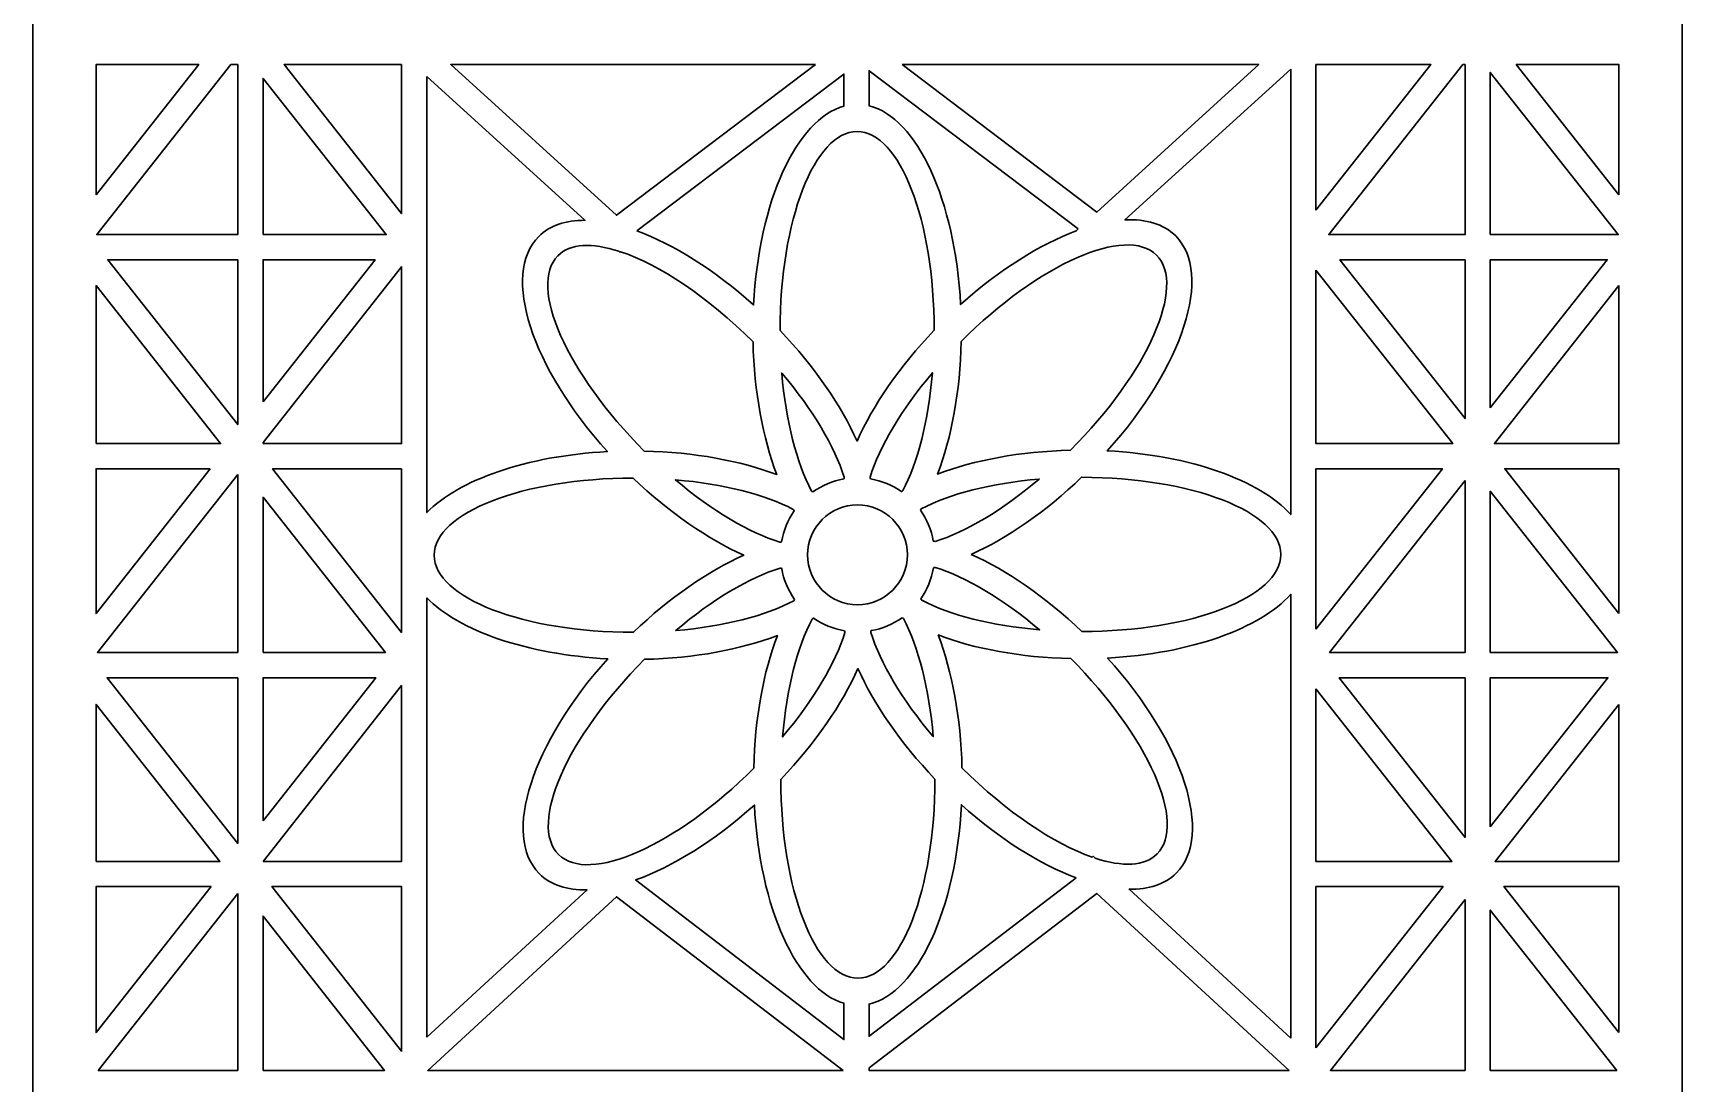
# Model space of a CAD drawing. Header units: centimetres. Extents: x -27 to -22.3, y -9 to 9.
# Drawn here: x -26.999 to -22.336, y -2.968 to 0 of the extents above; entities that cross this region are included whole.
import ezdxf

# ---------------------------------------------------------------- set-up
doc = ezdxf.new("R2010")
doc.units = ezdxf.units.CM
doc.header["$MEASUREMENT"] = 0
doc.layers.add('layer 1', color=7, linetype='Continuous')

msp = doc.modelspace()

# ---------------------------------------------------------------- linework, layer by layer
at = {"layer": 'layer 1', "color": 250, "lineweight": 30}
for points, knots in [([(-22.33552, 9.00077), (-22.33552, 9.00077), (-22.33552, -9.00021), (-22.33552, -9.00021), (-22.33552, -9.00021), (-22.33552, -9.00021), (-26.99914, -9.00021), (-26.99914, -9.00021), (-26.99914, -9.00021), (-26.99914, -9.00021), (-26.99914, 9.00077), (-26.99914, 9.00077), (-26.99914, 9.00077), (-26.99914, 9.00077), (-22.33552, 9.00077), (-22.33552, 9.00077)], [0, 0, 0, 0, 0.2, 0.2, 0.2, 0.2, 0.4, 0.4, 0.4, 0.4, 0.6, 0.6, 0.6, 0.6, 1, 1, 1, 1]), ([(-26.82091, -0.4571), (-26.82091, -0.4571), (-26.53037, -0.08883), (-26.53037, -0.08883), (-26.53037, -0.08883), (-26.53037, -0.08883), (-26.82091, -0.08883), (-26.82091, -0.08883), (-26.82091, -0.08883), (-26.82091, -0.08883), (-26.82091, -0.4571), (-26.82091, -0.4571)], [0, 0, 0, 0, 0.25, 0.25, 0.25, 0.25, 0.5, 0.5, 0.5, 0.5, 1, 1, 1, 1]), ([(-26.41991, -0.08883), (-26.41991, -0.08883), (-26.41991, -0.56965), (-26.41991, -0.56965), (-26.41991, -0.56965), (-26.41991, -0.56965), (-26.8189, -0.56965), (-26.8189, -0.56965), (-26.8189, -0.56965), (-26.8189, -0.56965), (-26.43957, -0.08883), (-26.43957, -0.08883), (-26.43957, -0.08883), (-26.43957, -0.08883), (-26.41991, -0.08883), (-26.41991, -0.08883)], [0, 0, 0, 0, 0.2, 0.2, 0.2, 0.2, 0.4, 0.4, 0.4, 0.4, 0.6, 0.6, 0.6, 0.6, 1, 1, 1, 1]), ([(-25.95651, -0.08883), (-25.95651, -0.08883), (-25.95651, -0.51005), (-25.95651, -0.51005), (-25.95651, -0.51005), (-25.95651, -0.51005), (-26.28882, -0.08883), (-26.28882, -0.08883), (-26.28882, -0.08883), (-26.28882, -0.08883), (-25.95651, -0.08883), (-25.95651, -0.08883)], [0, 0, 0, 0, 0.25, 0.25, 0.25, 0.25, 0.5, 0.5, 0.5, 0.5, 1, 1, 1, 1]), ([(-24.78637, -0.08883), (-24.78637, -0.08883), (-25.34936, -0.51511), (-25.34936, -0.51511), (-25.34936, -0.51511), (-25.34936, -0.51511), (-25.81778, -0.08883), (-25.81778, -0.08883), (-25.81778, -0.08883), (-25.81778, -0.08883), (-24.78637, -0.08883), (-24.78637, -0.08883)], [0, 0, 0, 0, 0.25, 0.25, 0.25, 0.25, 0.5, 0.5, 0.5, 0.5, 1, 1, 1, 1]), ([(-24.54136, -0.08883), (-24.54136, -0.08883), (-23.99069, -0.50579), (-23.99069, -0.50579), (-23.99069, -0.50579), (-23.99069, -0.50579), (-23.53252, -0.08883), (-23.53252, -0.08883), (-23.53252, -0.08883), (-23.53252, -0.08883), (-24.54136, -0.08883), (-24.54136, -0.08883)], [0, 0, 0, 0, 0.25, 0.25, 0.25, 0.25, 0.5, 0.5, 0.5, 0.5, 1, 1, 1, 1]), ([(-23.37088, -0.50084), (-23.37088, -0.50084), (-23.04583, -0.08883), (-23.04583, -0.08883), (-23.04583, -0.08883), (-23.04583, -0.08883), (-23.37088, -0.08883), (-23.37088, -0.08883), (-23.37088, -0.08883), (-23.37088, -0.08883), (-23.37088, -0.50084), (-23.37088, -0.50084)], [0, 0, 0, 0, 0.25, 0.25, 0.25, 0.25, 0.5, 0.5, 0.5, 0.5, 1, 1, 1, 1]), ([(-22.94893, -0.08883), (-22.94893, -0.08883), (-22.94893, -0.56965), (-22.94893, -0.56965), (-22.94893, -0.56965), (-22.94893, -0.56965), (-23.33436, -0.56965), (-23.33436, -0.56965), (-23.33436, -0.56965), (-23.33436, -0.56965), (-22.95503, -0.08883), (-22.95503, -0.08883), (-22.95503, -0.08883), (-22.95503, -0.08883), (-22.94893, -0.08883), (-22.94893, -0.08883)], [0, 0, 0, 0, 0.2, 0.2, 0.2, 0.2, 0.4, 0.4, 0.4, 0.4, 0.6, 0.6, 0.6, 0.6, 1, 1, 1, 1]), ([(-22.51375, -0.4571), (-22.51375, -0.4571), (-22.80428, -0.08883), (-22.80428, -0.08883), (-22.80428, -0.08883), (-22.80428, -0.08883), (-22.51375, -0.08883), (-22.51375, -0.08883), (-22.51375, -0.08883), (-22.51375, -0.08883), (-22.51375, -0.4571), (-22.51375, -0.4571)], [0, 0, 0, 0, 0.25, 0.25, 0.25, 0.25, 0.5, 0.5, 0.5, 0.5, 1, 1, 1, 1]), ([(-26.34862, -0.56965), (-26.34862, -0.56965), (-26.34862, -0.12814), (-26.34862, -0.12814), (-26.34862, -0.12814), (-26.34862, -0.12814), (-26.0003, -0.56965), (-26.0003, -0.56965), (-26.0003, -0.56965), (-26.0003, -0.56965), (-26.34862, -0.56965), (-26.34862, -0.56965)], [0, 0, 0, 0, 0.25, 0.25, 0.25, 0.25, 0.5, 0.5, 0.5, 0.5, 1, 1, 1, 1]), ([(-25.88522, -0.12238), (-25.88522, -0.12238), (-25.43809, -0.52929), (-25.43809, -0.52929), (-25.43809, -0.52929), (-25.4921, -0.52887), (-25.53721, -0.54354), (-25.56875, -0.57508), (-25.56875, -0.57508), (-25.67586, -0.68219), (-25.58867, -0.94588), (-25.37474, -1.18324), (-25.37474, -1.18324), (-25.60297, -1.19525), (-25.79474, -1.26263), (-25.88522, -1.3555), (-25.88522, -1.3555), (-25.88522, -1.3555), (-25.88522, -0.12238), (-25.88522, -0.12238)], [0, 0, 0, 0, 0.1666667, 0.1666667, 0.1666667, 0.1666667, 0.3333333, 0.3333333, 0.3333333, 0.3333333, 0.5, 0.5, 0.5, 0.5, 0.6666667, 0.6666667, 0.6666667, 0.6666667, 1, 1, 1, 1]), ([(-25.29152, -0.55927), (-25.29152, -0.55927), (-24.70573, -0.11572), (-24.70573, -0.11572), (-24.70573, -0.11572), (-24.70573, -0.11572), (-24.70573, -0.20637), (-24.70573, -0.20637), (-24.70573, -0.20637), (-24.83997, -0.24319), (-24.94608, -0.47599), (-24.96127, -0.76847), (-24.96127, -0.76847), (-25.07184, -0.66894), (-25.18808, -0.59695), (-25.29152, -0.55927)], [0, 0, 0, 0, 0.2, 0.2, 0.2, 0.2, 0.4, 0.4, 0.4, 0.4, 0.6, 0.6, 0.6, 0.6, 1, 1, 1, 1]), ([(-24.04345, -0.55379), (-24.04345, -0.55379), (-24.63444, -0.1063), (-24.63444, -0.1063), (-24.63444, -0.1063), (-24.63444, -0.1063), (-24.63444, -0.20547), (-24.63444, -0.20547), (-24.63444, -0.20547), (-24.49877, -0.23928), (-24.3911, -0.47308), (-24.37561, -0.76754), (-24.37561, -0.76754), (-24.26623, -0.66896), (-24.15126, -0.59731), (-24.04859, -0.55917), (-24.04859, -0.55917), (-24.04859, -0.55917), (-24.04894, -0.5588), (-24.04894, -0.5588), (-24.04894, -0.5588), (-24.04894, -0.5588), (-24.04345, -0.55379), (-24.04345, -0.55379)], [0, 0, 0, 0, 0.1428571, 0.1428571, 0.1428571, 0.1428571, 0.2857143, 0.2857143, 0.2857143, 0.2857143, 0.4285714, 0.4285714, 0.4285714, 0.4285714, 0.5714286, 0.5714286, 0.5714286, 0.5714286, 0.7142857, 0.7142857, 0.7142857, 0.7142857, 1, 1, 1, 1]), ([(-23.44217, -0.10153), (-23.44217, -0.10153), (-23.91095, -0.52813), (-23.91095, -0.52813), (-23.91095, -0.52813), (-23.85124, -0.52514), (-23.80145, -0.53954), (-23.76745, -0.57354), (-23.76745, -0.57354), (-23.66044, -0.68054), (-23.74736, -0.94383), (-23.96084, -1.18101), (-23.96084, -1.18101), (-23.7259, -1.19321), (-23.52947, -1.26408), (-23.44217, -1.36106), (-23.44217, -1.36106), (-23.44217, -1.36106), (-23.44217, -0.10153), (-23.44217, -0.10153)], [0, 0, 0, 0, 0.1666667, 0.1666667, 0.1666667, 0.1666667, 0.3333333, 0.3333333, 0.3333333, 0.3333333, 0.5, 0.5, 0.5, 0.5, 0.6666667, 0.6666667, 0.6666667, 0.6666667, 1, 1, 1, 1]), ([(-22.87764, -0.56965), (-22.87764, -0.56965), (-22.87764, -0.11095), (-22.87764, -0.11095), (-22.87764, -0.11095), (-22.87764, -0.11095), (-22.51575, -0.56965), (-22.51575, -0.56965), (-22.51575, -0.56965), (-22.51575, -0.56965), (-22.87764, -0.56965), (-22.87764, -0.56965)], [0, 0, 0, 0, 0.25, 0.25, 0.25, 0.25, 0.5, 0.5, 0.5, 0.5, 1, 1, 1, 1]), ([(-24.88641, -0.84108), (-24.7882, -0.94371), (-24.71365, -1.05287), (-24.66843, -1.15328), (-24.66843, -1.15328), (-24.62339, -1.05267), (-24.54884, -0.94317), (-24.45043, -0.8402), (-24.45043, -0.8402), (-24.45056, -0.5297), (-24.54812, -0.278), (-24.66842, -0.278), (-24.66842, -0.278), (-24.78879, -0.278), (-24.88641, -0.53003), (-24.88641, -0.84082), (-24.88641, -0.84082), (-24.88641, -0.84082), (-24.88641, -0.84108), (-24.88641, -0.84108)], [0, 0, 0, 0, 0.1666667, 0.1666667, 0.1666667, 0.1666667, 0.3333333, 0.3333333, 0.3333333, 0.3333333, 0.5, 0.5, 0.5, 0.5, 0.6666667, 0.6666667, 0.6666667, 0.6666667, 1, 1, 1, 1]), ([(-24.37402, -0.87182), (-24.37715, -1.01384), (-24.40163, -1.14373), (-24.44065, -1.24671), (-24.44065, -1.24671), (-24.33765, -1.20742), (-24.20751, -1.18271), (-24.06512, -1.17949), (-24.06512, -1.17949), (-23.84565, -0.95984), (-23.73666, -0.71287), (-23.82172, -0.62781), (-23.82172, -0.62781), (-23.90684, -0.54269), (-24.15408, -0.65188), (-24.37384, -0.87164), (-24.37384, -0.87164), (-24.37384, -0.87164), (-24.37402, -0.87182), (-24.37402, -0.87182)], [0, 0, 0, 0, 0.1666667, 0.1666667, 0.1666667, 0.1666667, 0.3333333, 0.3333333, 0.3333333, 0.3333333, 0.5, 0.5, 0.5, 0.5, 0.6666667, 0.6666667, 0.6666667, 0.6666667, 1, 1, 1, 1]), ([(-25.34225, -0.61651), (-25.34225, -0.61651), (-25.33908, -0.61939), (-25.33908, -0.61939), (-25.33908, -0.61939), (-25.33908, -0.61939), (-25.33776, -0.61798), (-25.33776, -0.61798), (-25.33776, -0.61798), (-25.22856, -0.65417), (-25.09103, -0.74462), (-24.9628, -0.87274), (-24.9628, -0.87274), (-24.95957, -1.01514), (-24.93486, -1.14528), (-24.89557, -1.24828), (-24.89557, -1.24828), (-24.99855, -1.20926), (-25.12844, -1.18478), (-25.27046, -1.18165), (-25.27046, -1.18165), (-25.27046, -1.18165), (-25.27064, -1.18147), (-25.27064, -1.18147), (-25.27064, -1.18147), (-25.4904, -0.96171), (-25.59959, -0.71446), (-25.51448, -0.62935), (-25.51448, -0.62935), (-25.47976, -0.59463), (-25.41805, -0.59225), (-25.34225, -0.61651)], [0, 0, 0, 0, 0.1111111, 0.1111111, 0.1111111, 0.1111111, 0.2222222, 0.2222222, 0.2222222, 0.2222222, 0.3333333, 0.3333333, 0.3333333, 0.3333333, 0.4444444, 0.4444444, 0.4444444, 0.4444444, 0.5555556, 0.5555556, 0.5555556, 0.5555556, 0.6666667, 0.6666667, 0.6666667, 0.6666667, 0.7777778, 0.7777778, 0.7777778, 0.7777778, 1, 1, 1, 1]), ([(-26.41991, -0.64094), (-26.41991, -0.64094), (-26.41991, -1.10684), (-26.41991, -1.10684), (-26.41991, -1.10684), (-26.41991, -1.10684), (-26.78747, -0.64094), (-26.78747, -0.64094), (-26.78747, -0.64094), (-26.78747, -0.64094), (-26.41991, -0.64094), (-26.41991, -0.64094)], [0, 0, 0, 0, 0.25, 0.25, 0.25, 0.25, 0.5, 0.5, 0.5, 0.5, 1, 1, 1, 1]), ([(-26.34862, -1.04261), (-26.34862, -1.04261), (-26.34862, -0.64094), (-26.34862, -0.64094), (-26.34862, -0.64094), (-26.34862, -0.64094), (-26.03173, -0.64094), (-26.03173, -0.64094), (-26.03173, -0.64094), (-26.03173, -0.64094), (-26.34862, -1.04261), (-26.34862, -1.04261)], [0, 0, 0, 0, 0.25, 0.25, 0.25, 0.25, 0.5, 0.5, 0.5, 0.5, 1, 1, 1, 1]), ([(-22.94893, -0.64094), (-22.94893, -0.64094), (-22.94893, -1.08965), (-22.94893, -1.08965), (-22.94893, -1.08965), (-22.94893, -1.08965), (-23.30293, -0.64094), (-23.30293, -0.64094), (-23.30293, -0.64094), (-23.30293, -0.64094), (-22.94893, -0.64094), (-22.94893, -0.64094)], [0, 0, 0, 0, 0.25, 0.25, 0.25, 0.25, 0.5, 0.5, 0.5, 0.5, 1, 1, 1, 1]), ([(-22.87764, -1.0598), (-22.87764, -1.0598), (-22.87764, -0.64094), (-22.87764, -0.64094), (-22.87764, -0.64094), (-22.87764, -0.64094), (-22.54718, -0.64094), (-22.54718, -0.64094), (-22.54718, -0.64094), (-22.54718, -0.64094), (-22.87764, -1.0598), (-22.87764, -1.0598)], [0, 0, 0, 0, 0.25, 0.25, 0.25, 0.25, 0.5, 0.5, 0.5, 0.5, 1, 1, 1, 1]), ([(-26.34862, -1.16037), (-26.34862, -1.16037), (-26.34862, -1.15771), (-26.34862, -1.15771), (-26.34862, -1.15771), (-26.34862, -1.15771), (-25.95651, -0.6607), (-25.95651, -0.6607), (-25.95651, -0.6607), (-25.95651, -0.6607), (-25.95651, -1.16037), (-25.95651, -1.16037), (-25.95651, -1.16037), (-25.95651, -1.16037), (-26.34862, -1.16037), (-26.34862, -1.16037)], [0, 0, 0, 0, 0.2, 0.2, 0.2, 0.2, 0.4, 0.4, 0.4, 0.4, 0.6, 0.6, 0.6, 0.6, 1, 1, 1, 1]), ([(-23.37088, -0.66991), (-23.37088, -0.66991), (-22.98394, -1.16037), (-22.98394, -1.16037), (-22.98394, -1.16037), (-22.98394, -1.16037), (-23.37088, -1.16037), (-23.37088, -1.16037), (-23.37088, -1.16037), (-23.37088, -1.16037), (-23.37088, -0.66991), (-23.37088, -0.66991)], [0, 0, 0, 0, 0.25, 0.25, 0.25, 0.25, 0.5, 0.5, 0.5, 0.5, 1, 1, 1, 1]), ([(-26.82091, -1.16037), (-26.82091, -1.16037), (-26.46848, -1.16037), (-26.46848, -1.16037), (-26.46848, -1.16037), (-26.46848, -1.16037), (-26.82091, -0.71365), (-26.82091, -0.71365), (-26.82091, -0.71365), (-26.82091, -0.71365), (-26.82091, -1.16037), (-26.82091, -1.16037)], [0, 0, 0, 0, 0.25, 0.25, 0.25, 0.25, 0.5, 0.5, 0.5, 0.5, 1, 1, 1, 1]), ([(-22.51375, -0.71366), (-22.51375, -0.71366), (-22.86618, -1.16037), (-22.86618, -1.16037), (-22.86618, -1.16037), (-22.86618, -1.16037), (-22.51375, -1.16037), (-22.51375, -1.16037), (-22.51375, -1.16037), (-22.51375, -1.16037), (-22.51375, -0.71366), (-22.51375, -0.71366)], [0, 0, 0, 0, 0.25, 0.25, 0.25, 0.25, 0.5, 0.5, 0.5, 0.5, 1, 1, 1, 1]), ([(-24.79319, -1.29715), (-24.76765, -1.27903), (-24.73805, -1.26628), (-24.70601, -1.26054), (-24.70601, -1.26054), (-24.70563, -1.25896), (-24.70523, -1.25737), (-24.70483, -1.25578), (-24.70483, -1.25578), (-24.73176, -1.16973), (-24.79344, -1.06515), (-24.88141, -0.9611), (-24.88141, -0.9611), (-24.86992, -1.09723), (-24.83935, -1.21496), (-24.79729, -1.2947), (-24.79729, -1.2947), (-24.79592, -1.29551), (-24.79455, -1.29633), (-24.79319, -1.29715)], [0, 0, 0, 0, 0.1666667, 0.1666667, 0.1666667, 0.1666667, 0.3333333, 0.3333333, 0.3333333, 0.3333333, 0.5, 0.5, 0.5, 0.5, 0.6666667, 0.6666667, 0.6666667, 0.6666667, 1, 1, 1, 1]), ([(-24.6306, -1.26021), (-24.5985, -1.26567), (-24.56879, -1.27814), (-24.54311, -1.296), (-24.54311, -1.296), (-24.5417, -1.29514), (-24.54028, -1.29429), (-24.53886, -1.29344), (-24.53886, -1.29344), (-24.49706, -1.21355), (-24.46673, -1.096), (-24.45536, -0.96023), (-24.45536, -0.96023), (-24.5435, -1.06461), (-24.60512, -1.16948), (-24.63177, -1.25559), (-24.63177, -1.25559), (-24.63137, -1.25714), (-24.63098, -1.25868), (-24.6306, -1.26021)], [0, 0, 0, 0, 0.1666667, 0.1666667, 0.1666667, 0.1666667, 0.3333333, 0.3333333, 0.3333333, 0.3333333, 0.5, 0.5, 0.5, 0.5, 0.6666667, 0.6666667, 0.6666667, 0.6666667, 1, 1, 1, 1]), ([(-26.49777, -1.23167), (-26.49777, -1.23167), (-26.82091, -1.23167), (-26.82091, -1.23167), (-26.82091, -1.23167), (-26.82091, -1.23167), (-26.82091, -1.64126), (-26.82091, -1.64126), (-26.82091, -1.64126), (-26.82091, -1.64126), (-26.49777, -1.23167), (-26.49777, -1.23167)], [0, 0, 0, 0, 0.25, 0.25, 0.25, 0.25, 0.5, 0.5, 0.5, 0.5, 1, 1, 1, 1]), ([(-26.41991, -1.24808), (-26.41991, -1.24808), (-26.41991, -1.7511), (-26.41991, -1.7511), (-26.41991, -1.7511), (-26.41991, -1.7511), (-26.81676, -1.7511), (-26.81676, -1.7511), (-26.81676, -1.7511), (-26.81676, -1.7511), (-26.41991, -1.24808), (-26.41991, -1.24808)], [0, 0, 0, 0, 0.25, 0.25, 0.25, 0.25, 0.5, 0.5, 0.5, 0.5, 1, 1, 1, 1]), ([(-25.95651, -1.23167), (-25.95651, -1.23167), (-26.32143, -1.23167), (-26.32143, -1.23167), (-26.32143, -1.23167), (-26.32143, -1.23167), (-25.95651, -1.69421), (-25.95651, -1.69421), (-25.95651, -1.69421), (-25.95651, -1.69421), (-25.95651, -1.23167), (-25.95651, -1.23167)], [0, 0, 0, 0, 0.25, 0.25, 0.25, 0.25, 0.5, 0.5, 0.5, 0.5, 1, 1, 1, 1]), ([(-25.3012, -1.69404), (-25.19857, -1.59582), (-25.08941, -1.52128), (-24.98899, -1.47606), (-24.98899, -1.47606), (-25.08961, -1.43102), (-25.19911, -1.35647), (-25.30209, -1.25805), (-25.30209, -1.25805), (-25.61259, -1.25819), (-25.86429, -1.35575), (-25.86429, -1.47604), (-25.86429, -1.47604), (-25.86429, -1.59642), (-25.61225, -1.69404), (-25.30146, -1.69404), (-25.30146, -1.69404), (-25.30146, -1.69404), (-25.3012, -1.69404), (-25.3012, -1.69404)], [0, 0, 0, 0, 0.1666667, 0.1666667, 0.1666667, 0.1666667, 0.3333333, 0.3333333, 0.3333333, 0.3333333, 0.5, 0.5, 0.5, 0.5, 0.6666667, 0.6666667, 0.6666667, 0.6666667, 1, 1, 1, 1]), ([(-24.34565, -1.47382), (-24.24503, -1.51888), (-24.13554, -1.59345), (-24.03257, -1.69185), (-24.03257, -1.69185), (-23.72207, -1.69172), (-23.47037, -1.59416), (-23.47037, -1.47386), (-23.47037, -1.47386), (-23.47037, -1.35349), (-23.72241, -1.25587), (-24.0332, -1.25587), (-24.0332, -1.25587), (-24.0332, -1.25587), (-24.03345, -1.25587), (-24.03345, -1.25587), (-24.03345, -1.25587), (-24.13609, -1.35409), (-24.24524, -1.42861), (-24.34565, -1.47382)], [0, 0, 0, 0, 0.1666667, 0.1666667, 0.1666667, 0.1666667, 0.3333333, 0.3333333, 0.3333333, 0.3333333, 0.5, 0.5, 0.5, 0.5, 0.6666667, 0.6666667, 0.6666667, 0.6666667, 1, 1, 1, 1]), ([(-23.37088, -1.68501), (-23.37088, -1.68501), (-23.01323, -1.23167), (-23.01323, -1.23167), (-23.01323, -1.23167), (-23.01323, -1.23167), (-23.37088, -1.23167), (-23.37088, -1.23167), (-23.37088, -1.23167), (-23.37088, -1.23167), (-23.37088, -1.68501), (-23.37088, -1.68501)], [0, 0, 0, 0, 0.25, 0.25, 0.25, 0.25, 0.5, 0.5, 0.5, 0.5, 1, 1, 1, 1]), ([(-22.51375, -1.64126), (-22.51375, -1.64126), (-22.83689, -1.23167), (-22.83689, -1.23167), (-22.83689, -1.23167), (-22.83689, -1.23167), (-22.51375, -1.23167), (-22.51375, -1.23167), (-22.51375, -1.23167), (-22.51375, -1.23167), (-22.51375, -1.64126), (-22.51375, -1.64126)], [0, 0, 0, 0, 0.25, 0.25, 0.25, 0.25, 0.5, 0.5, 0.5, 0.5, 1, 1, 1, 1]), ([(-24.88207, -1.43823), (-24.87661, -1.40613), (-24.86414, -1.37642), (-24.84628, -1.35074), (-24.84628, -1.35074), (-24.84713, -1.34933), (-24.84799, -1.34791), (-24.84883, -1.34649), (-24.84883, -1.34649), (-24.92872, -1.30469), (-25.04628, -1.27436), (-25.18205, -1.26299), (-25.18205, -1.26299), (-25.07767, -1.35112), (-24.97281, -1.41275), (-24.88669, -1.4394), (-24.88669, -1.4394), (-24.88515, -1.439), (-24.88361, -1.43861), (-24.88207, -1.43823)], [0, 0, 0, 0, 0.1666667, 0.1666667, 0.1666667, 0.1666667, 0.3333333, 0.3333333, 0.3333333, 0.3333333, 0.5, 0.5, 0.5, 0.5, 0.6666667, 0.6666667, 0.6666667, 0.6666667, 1, 1, 1, 1]), ([(-24.48951, -1.34909), (-24.47141, -1.37462), (-24.45866, -1.40422), (-24.45292, -1.43624), (-24.45292, -1.43624), (-24.45133, -1.43663), (-24.44973, -1.43702), (-24.44814, -1.43743), (-24.44814, -1.43743), (-24.3621, -1.4105), (-24.25753, -1.34885), (-24.15349, -1.26088), (-24.15349, -1.26088), (-24.28962, -1.27237), (-24.40734, -1.30294), (-24.48707, -1.34499), (-24.48707, -1.34499), (-24.48788, -1.34637), (-24.4887, -1.34774), (-24.48951, -1.34909)], [0, 0, 0, 0, 0.1666667, 0.1666667, 0.1666667, 0.1666667, 0.3333333, 0.3333333, 0.3333333, 0.3333333, 0.5, 0.5, 0.5, 0.5, 0.6666667, 0.6666667, 0.6666667, 0.6666667, 1, 1, 1, 1]), ([(-22.94893, -1.26527), (-22.94893, -1.26527), (-22.94893, -1.7511), (-22.94893, -1.7511), (-22.94893, -1.7511), (-22.94893, -1.7511), (-23.33222, -1.7511), (-23.33222, -1.7511), (-23.33222, -1.7511), (-23.33222, -1.7511), (-22.94893, -1.26527), (-22.94893, -1.26527)], [0, 0, 0, 0, 0.25, 0.25, 0.25, 0.25, 0.5, 0.5, 0.5, 0.5, 1, 1, 1, 1]), ([(-22.87764, -1.7511), (-22.87764, -1.7511), (-22.87764, -1.29511), (-22.87764, -1.29511), (-22.87764, -1.29511), (-22.87764, -1.29511), (-22.5179, -1.7511), (-22.5179, -1.7511), (-22.5179, -1.7511), (-22.5179, -1.7511), (-22.87764, -1.7511), (-22.87764, -1.7511)], [0, 0, 0, 0, 0.25, 0.25, 0.25, 0.25, 0.5, 0.5, 0.5, 0.5, 1, 1, 1, 1]), ([(-26.34862, -1.7511), (-26.34862, -1.7511), (-26.34862, -1.3123), (-26.34862, -1.3123), (-26.34862, -1.3123), (-26.34862, -1.3123), (-26.00244, -1.7511), (-26.00244, -1.7511), (-26.00244, -1.7511), (-26.00244, -1.7511), (-26.34862, -1.7511), (-26.34862, -1.7511)], [0, 0, 0, 0, 0.25, 0.25, 0.25, 0.25, 0.5, 0.5, 0.5, 0.5, 1, 1, 1, 1]), ([(-24.52623, -1.47495), (-24.52623, -1.55287), (-24.58942, -1.61605), (-24.66733, -1.61605), (-24.66733, -1.61605), (-24.74524, -1.61605), (-24.80842, -1.55287), (-24.80842, -1.47495), (-24.80842, -1.47495), (-24.80842, -1.39704), (-24.74524, -1.33386), (-24.66733, -1.33386), (-24.66733, -1.33386), (-24.58942, -1.33386), (-24.52623, -1.39704), (-24.52623, -1.47495)], [0, 0, 0, 0, 0.2, 0.2, 0.2, 0.2, 0.4, 0.4, 0.4, 0.4, 0.6, 0.6, 0.6, 0.6, 1, 1, 1, 1]), ([(-24.84514, -1.60082), (-24.86325, -1.57528), (-24.876, -1.54567), (-24.88175, -1.51363), (-24.88175, -1.51363), (-24.88332, -1.51325), (-24.8849, -1.51285), (-24.88649, -1.51245), (-24.88649, -1.51245), (-24.97254, -1.53938), (-25.07712, -1.60106), (-25.18118, -1.68904), (-25.18118, -1.68904), (-25.04505, -1.67755), (-24.92732, -1.64697), (-24.84758, -1.60492), (-24.84758, -1.60492), (-24.84677, -1.60354), (-24.84596, -1.60218), (-24.84514, -1.60082)], [0, 0, 0, 0, 0.1666667, 0.1666667, 0.1666667, 0.1666667, 0.3333333, 0.3333333, 0.3333333, 0.3333333, 0.5, 0.5, 0.5, 0.5, 0.6666667, 0.6666667, 0.6666667, 0.6666667, 1, 1, 1, 1]), ([(-24.45258, -1.51165), (-24.45803, -1.54375), (-24.4705, -1.57346), (-24.48836, -1.59915), (-24.48836, -1.59915), (-24.4875, -1.60056), (-24.48664, -1.60199), (-24.48579, -1.60342), (-24.48579, -1.60342), (-24.40591, -1.64522), (-24.28837, -1.67557), (-24.1526, -1.68693), (-24.1526, -1.68693), (-24.25699, -1.59879), (-24.36186, -1.53714), (-24.44799, -1.51049), (-24.44799, -1.51049), (-24.44952, -1.51089), (-24.45105, -1.51127), (-24.45258, -1.51165)], [0, 0, 0, 0, 0.1666667, 0.1666667, 0.1666667, 0.1666667, 0.3333333, 0.3333333, 0.3333333, 0.3333333, 0.5, 0.5, 0.5, 0.5, 0.6666667, 0.6666667, 0.6666667, 0.6666667, 1, 1, 1, 1]), ([(-25.88522, -2.83881), (-25.88522, -2.83881), (-25.43219, -2.42208), (-25.43219, -2.42208), (-25.43219, -2.42208), (-25.48813, -2.42334), (-25.53483, -2.40875), (-25.5672, -2.37637), (-25.5672, -2.37637), (-25.67421, -2.26937), (-25.58729, -2.00608), (-25.37382, -1.7689), (-25.37382, -1.7689), (-25.60245, -1.75702), (-25.79462, -1.68958), (-25.88522, -1.59659), (-25.88522, -1.59659), (-25.88522, -1.59659), (-25.88522, -2.83881), (-25.88522, -2.83881)], [0, 0, 0, 0, 0.1666667, 0.1666667, 0.1666667, 0.1666667, 0.3333333, 0.3333333, 0.3333333, 0.3333333, 0.5, 0.5, 0.5, 0.5, 0.6666667, 0.6666667, 0.6666667, 0.6666667, 1, 1, 1, 1]), ([(-23.44217, -2.84102), (-23.44217, -2.84102), (-23.89924, -2.42058), (-23.89924, -2.42058), (-23.89924, -2.42058), (-23.84405, -2.42152), (-23.79796, -2.40688), (-23.76591, -2.37483), (-23.76591, -2.37483), (-23.6588, -2.26772), (-23.74599, -2.00403), (-23.95991, -1.76667), (-23.95991, -1.76667), (-23.72539, -1.75433), (-23.52935, -1.68352), (-23.44217, -1.58667), (-23.44217, -1.58667), (-23.44217, -1.58667), (-23.44217, -2.84102), (-23.44217, -2.84102)], [0, 0, 0, 0, 0.1666667, 0.1666667, 0.1666667, 0.1666667, 0.3333333, 0.3333333, 0.3333333, 0.3333333, 0.5, 0.5, 0.5, 0.5, 0.6666667, 0.6666667, 0.6666667, 0.6666667, 1, 1, 1, 1]), ([(-24.70405, -1.6897), (-24.73615, -1.68425), (-24.76585, -1.67177), (-24.79154, -1.65391), (-24.79154, -1.65391), (-24.79295, -1.65477), (-24.79437, -1.65563), (-24.7958, -1.65648), (-24.7958, -1.65648), (-24.83759, -1.73637), (-24.86793, -1.85392), (-24.8793, -1.98968), (-24.8793, -1.98968), (-24.79116, -1.8853), (-24.72953, -1.78043), (-24.70288, -1.69432), (-24.70288, -1.69432), (-24.70328, -1.69277), (-24.70367, -1.69123), (-24.70405, -1.6897)], [0, 0, 0, 0, 0.1666667, 0.1666667, 0.1666667, 0.1666667, 0.3333333, 0.3333333, 0.3333333, 0.3333333, 0.5, 0.5, 0.5, 0.5, 0.6666667, 0.6666667, 0.6666667, 0.6666667, 1, 1, 1, 1]), ([(-24.54137, -1.6527), (-24.56693, -1.67084), (-24.59656, -1.68361), (-24.62862, -1.68937), (-24.62862, -1.68937), (-24.62901, -1.69096), (-24.62941, -1.69256), (-24.62982, -1.69416), (-24.62982, -1.69416), (-24.60287, -1.7802), (-24.5412, -1.88477), (-24.45324, -1.98881), (-24.45324, -1.98881), (-24.46473, -1.8526), (-24.49533, -1.73481), (-24.53742, -1.65506), (-24.53742, -1.65506), (-24.53875, -1.65428), (-24.54006, -1.65349), (-24.54137, -1.6527)], [0, 0, 0, 0, 0.1666667, 0.1666667, 0.1666667, 0.1666667, 0.3333333, 0.3333333, 0.3333333, 0.3333333, 0.5, 0.5, 0.5, 0.5, 0.6666667, 0.6666667, 0.6666667, 0.6666667, 1, 1, 1, 1]), ([(-24.96063, -2.07809), (-24.9575, -1.93607), (-24.93303, -1.80618), (-24.89401, -1.7032), (-24.89401, -1.7032), (-24.99701, -1.74248), (-25.12715, -1.76719), (-25.26953, -1.77042), (-25.26953, -1.77042), (-25.489, -1.99007), (-25.59799, -2.23704), (-25.51293, -2.3221), (-25.51293, -2.3221), (-25.42782, -2.40722), (-25.18057, -2.29803), (-24.96081, -2.07827), (-24.96081, -2.07827), (-24.96081, -2.07827), (-24.96063, -2.07809), (-24.96063, -2.07809)], [0, 0, 0, 0, 0.1666667, 0.1666667, 0.1666667, 0.1666667, 0.3333333, 0.3333333, 0.3333333, 0.3333333, 0.5, 0.5, 0.5, 0.5, 0.6666667, 0.6666667, 0.6666667, 0.6666667, 1, 1, 1, 1]), ([(-23.99492, -2.33257), (-23.99492, -2.33257), (-24.00097, -2.327), (-24.00097, -2.327), (-24.00097, -2.327), (-24.00097, -2.327), (-24.00346, -2.32969), (-24.00346, -2.32969), (-24.00346, -2.32969), (-24.11158, -2.29211), (-24.24618, -2.20273), (-24.37186, -2.07716), (-24.37186, -2.07716), (-24.37509, -1.93477), (-24.39979, -1.8046), (-24.43908, -1.70158), (-24.43908, -1.70158), (-24.33613, -1.74063), (-24.20624, -1.76513), (-24.06419, -1.76826), (-24.06419, -1.76826), (-24.06419, -1.76826), (-24.06401, -1.76844), (-24.06401, -1.76844), (-24.06401, -1.76844), (-23.84425, -1.9882), (-23.73506, -2.23544), (-23.82018, -2.32056), (-23.82018, -2.32056), (-23.85528, -2.35566), (-23.91797, -2.35769), (-23.99492, -2.33257)], [0, 0, 0, 0, 0.1111111, 0.1111111, 0.1111111, 0.1111111, 0.2222222, 0.2222222, 0.2222222, 0.2222222, 0.3333333, 0.3333333, 0.3333333, 0.3333333, 0.4444444, 0.4444444, 0.4444444, 0.4444444, 0.5555556, 0.5555556, 0.5555556, 0.5555556, 0.6666667, 0.6666667, 0.6666667, 0.6666667, 0.7777778, 0.7777778, 0.7777778, 0.7777778, 1, 1, 1, 1]), ([(-24.44824, -2.10883), (-24.54645, -2.0062), (-24.621, -1.89704), (-24.66622, -1.79663), (-24.66622, -1.79663), (-24.71127, -1.89724), (-24.78583, -2.00673), (-24.88423, -2.1097), (-24.88423, -2.1097), (-24.8841, -2.4202), (-24.78653, -2.67191), (-24.66624, -2.67191), (-24.66624, -2.67191), (-24.54586, -2.67191), (-24.44824, -2.41987), (-24.44824, -2.10908), (-24.44824, -2.10908), (-24.44824, -2.10908), (-24.44824, -2.10883), (-24.44824, -2.10883)], [0, 0, 0, 0, 0.1666667, 0.1666667, 0.1666667, 0.1666667, 0.3333333, 0.3333333, 0.3333333, 0.3333333, 0.5, 0.5, 0.5, 0.5, 0.6666667, 0.6666667, 0.6666667, 0.6666667, 1, 1, 1, 1]), ([(-26.41991, -1.82239), (-26.41991, -1.82239), (-26.41991, -2.291), (-26.41991, -2.291), (-26.41991, -2.291), (-26.41991, -2.291), (-26.78961, -1.82239), (-26.78961, -1.82239), (-26.78961, -1.82239), (-26.78961, -1.82239), (-26.41991, -1.82239), (-26.41991, -1.82239)], [0, 0, 0, 0, 0.25, 0.25, 0.25, 0.25, 0.5, 0.5, 0.5, 0.5, 1, 1, 1, 1]), ([(-26.34862, -2.22678), (-26.34862, -2.22678), (-26.34862, -1.82239), (-26.34862, -1.82239), (-26.34862, -1.82239), (-26.34862, -1.82239), (-26.02958, -1.82239), (-26.02958, -1.82239), (-26.02958, -1.82239), (-26.02958, -1.82239), (-26.34862, -2.22678), (-26.34862, -2.22678)], [0, 0, 0, 0, 0.25, 0.25, 0.25, 0.25, 0.5, 0.5, 0.5, 0.5, 1, 1, 1, 1]), ([(-26.34858, -2.34182), (-26.34858, -2.34182), (-25.95651, -2.34182), (-25.95651, -2.34182), (-25.95651, -2.34182), (-25.95651, -2.34182), (-25.95651, -1.84487), (-25.95651, -1.84487), (-25.95651, -1.84487), (-25.95651, -1.84487), (-26.34858, -2.34182), (-26.34858, -2.34182)], [0, 0, 0, 0, 0.25, 0.25, 0.25, 0.25, 0.5, 0.5, 0.5, 0.5, 1, 1, 1, 1]), ([(-23.37088, -1.85407), (-23.37088, -1.85407), (-22.98608, -2.34182), (-22.98608, -2.34182), (-22.98608, -2.34182), (-22.98608, -2.34182), (-23.37088, -2.34182), (-23.37088, -2.34182), (-23.37088, -2.34182), (-23.37088, -2.34182), (-23.37088, -1.85407), (-23.37088, -1.85407)], [0, 0, 0, 0, 0.25, 0.25, 0.25, 0.25, 0.5, 0.5, 0.5, 0.5, 1, 1, 1, 1]), ([(-22.94893, -1.82239), (-22.94893, -1.82239), (-22.94893, -2.27381), (-22.94893, -2.27381), (-22.94893, -2.27381), (-22.94893, -2.27381), (-23.30507, -1.82239), (-23.30507, -1.82239), (-23.30507, -1.82239), (-23.30507, -1.82239), (-22.94893, -1.82239), (-22.94893, -1.82239)], [0, 0, 0, 0, 0.25, 0.25, 0.25, 0.25, 0.5, 0.5, 0.5, 0.5, 1, 1, 1, 1]), ([(-22.87764, -2.24397), (-22.87764, -2.24397), (-22.87764, -1.82239), (-22.87764, -1.82239), (-22.87764, -1.82239), (-22.87764, -1.82239), (-22.54504, -1.82239), (-22.54504, -1.82239), (-22.54504, -1.82239), (-22.54504, -1.82239), (-22.87764, -2.24397), (-22.87764, -2.24397)], [0, 0, 0, 0, 0.25, 0.25, 0.25, 0.25, 0.5, 0.5, 0.5, 0.5, 1, 1, 1, 1]), ([(-26.82091, -2.34182), (-26.82091, -2.34182), (-26.47062, -2.34182), (-26.47062, -2.34182), (-26.47062, -2.34182), (-26.47062, -2.34182), (-26.82091, -1.89782), (-26.82091, -1.89782), (-26.82091, -1.89782), (-26.82091, -1.89782), (-26.82091, -2.34182), (-26.82091, -2.34182)], [0, 0, 0, 0, 0.25, 0.25, 0.25, 0.25, 0.5, 0.5, 0.5, 0.5, 1, 1, 1, 1]), ([(-22.51375, -1.89782), (-22.51375, -1.89782), (-22.86403, -2.34182), (-22.86403, -2.34182), (-22.86403, -2.34182), (-22.86403, -2.34182), (-22.51375, -2.34182), (-22.51375, -2.34182), (-22.51375, -2.34182), (-22.51375, -2.34182), (-22.51375, -1.89782), (-22.51375, -1.89782)], [0, 0, 0, 0, 0.25, 0.25, 0.25, 0.25, 0.5, 0.5, 0.5, 0.5, 1, 1, 1, 1]), ([(-25.2955, -2.39416), (-25.2955, -2.39416), (-24.70573, -2.84554), (-24.70573, -2.84554), (-24.70573, -2.84554), (-24.70573, -2.84554), (-24.70573, -2.74293), (-24.70573, -2.74293), (-24.70573, -2.74293), (-24.83879, -2.70423), (-24.94376, -2.47282), (-24.95904, -2.18237), (-24.95904, -2.18237), (-25.07179, -2.28398), (-25.19047, -2.35698), (-25.2955, -2.39416)], [0, 0, 0, 0, 0.2, 0.2, 0.2, 0.2, 0.4, 0.4, 0.4, 0.4, 0.6, 0.6, 0.6, 0.6, 1, 1, 1, 1]), ([(-24.0493, -2.38836), (-24.0493, -2.38836), (-24.63444, -2.8362), (-24.63444, -2.8362), (-24.63444, -2.8362), (-24.63444, -2.8362), (-24.63444, -2.74494), (-24.63444, -2.74494), (-24.63444, -2.74494), (-24.4976, -2.71307), (-24.38878, -2.47792), (-24.37338, -2.18144), (-24.37338, -2.18144), (-24.26501, -2.27899), (-24.15118, -2.3501), (-24.0493, -2.38836)], [0, 0, 0, 0, 0.2, 0.2, 0.2, 0.2, 0.4, 0.4, 0.4, 0.4, 0.6, 0.6, 0.6, 0.6, 1, 1, 1, 1]), ([(-26.49563, -2.41312), (-26.49563, -2.41312), (-26.82091, -2.41312), (-26.82091, -2.41312), (-26.82091, -2.41312), (-26.82091, -2.41312), (-26.82091, -2.82543), (-26.82091, -2.82543), (-26.82091, -2.82543), (-26.82091, -2.82543), (-26.49563, -2.41312), (-26.49563, -2.41312)], [0, 0, 0, 0, 0.25, 0.25, 0.25, 0.25, 0.5, 0.5, 0.5, 0.5, 1, 1, 1, 1]), ([(-25.95651, -2.41312), (-25.95651, -2.41312), (-26.32357, -2.41312), (-26.32357, -2.41312), (-26.32357, -2.41312), (-26.32357, -2.41312), (-25.95651, -2.87838), (-25.95651, -2.87838), (-25.95651, -2.87838), (-25.95651, -2.87838), (-25.95651, -2.41312), (-25.95651, -2.41312)], [0, 0, 0, 0, 0.25, 0.25, 0.25, 0.25, 0.5, 0.5, 0.5, 0.5, 1, 1, 1, 1]), ([(-23.37088, -2.86918), (-23.37088, -2.86918), (-23.01108, -2.41312), (-23.01108, -2.41312), (-23.01108, -2.41312), (-23.01108, -2.41312), (-23.37088, -2.41312), (-23.37088, -2.41312), (-23.37088, -2.41312), (-23.37088, -2.41312), (-23.37088, -2.86918), (-23.37088, -2.86918)], [0, 0, 0, 0, 0.25, 0.25, 0.25, 0.25, 0.5, 0.5, 0.5, 0.5, 1, 1, 1, 1]), ([(-22.51375, -2.82543), (-22.51375, -2.82543), (-22.83903, -2.41312), (-22.83903, -2.41312), (-22.83903, -2.41312), (-22.83903, -2.41312), (-22.51375, -2.41312), (-22.51375, -2.41312), (-22.51375, -2.41312), (-22.51375, -2.41312), (-22.51375, -2.82543), (-22.51375, -2.82543)], [0, 0, 0, 0, 0.25, 0.25, 0.25, 0.25, 0.5, 0.5, 0.5, 0.5, 1, 1, 1, 1]), ([(-26.41991, -2.43224), (-26.41991, -2.43224), (-26.41991, -2.93255), (-26.41991, -2.93255), (-26.41991, -2.93255), (-26.41991, -2.93255), (-26.81462, -2.93255), (-26.81462, -2.93255), (-26.81462, -2.93255), (-26.81462, -2.93255), (-26.41991, -2.43224), (-26.41991, -2.43224)], [0, 0, 0, 0, 0.25, 0.25, 0.25, 0.25, 0.5, 0.5, 0.5, 0.5, 1, 1, 1, 1]), ([(-24.70819, -2.93255), (-24.70819, -2.93255), (-25.34936, -2.44183), (-25.34936, -2.44183), (-25.34936, -2.44183), (-25.34936, -2.44183), (-25.88283, -2.93255), (-25.88283, -2.93255), (-25.88283, -2.93255), (-25.88283, -2.93255), (-24.70819, -2.93255), (-24.70819, -2.93255)], [0, 0, 0, 0, 0.25, 0.25, 0.25, 0.25, 0.5, 0.5, 0.5, 0.5, 1, 1, 1, 1]), ([(-24.63444, -2.9251), (-24.63444, -2.9251), (-23.99069, -2.4324), (-23.99069, -2.4324), (-23.99069, -2.4324), (-23.99069, -2.4324), (-23.44698, -2.93255), (-23.44698, -2.93255), (-23.44698, -2.93255), (-23.44698, -2.93255), (-24.63444, -2.93255), (-24.63444, -2.93255), (-24.63444, -2.93255), (-24.63444, -2.93255), (-24.63444, -2.9251), (-24.63444, -2.9251)], [0, 0, 0, 0, 0.2, 0.2, 0.2, 0.2, 0.4, 0.4, 0.4, 0.4, 0.6, 0.6, 0.6, 0.6, 1, 1, 1, 1]), ([(-22.94893, -2.44943), (-22.94893, -2.44943), (-22.94893, -2.93255), (-22.94893, -2.93255), (-22.94893, -2.93255), (-22.94893, -2.93255), (-23.17735, -2.93255), (-23.17735, -2.93255), (-23.17735, -2.93255), (-23.17735, -2.93255), (-23.33008, -2.93255), (-23.33008, -2.93255), (-23.33008, -2.93255), (-23.33008, -2.93255), (-22.94893, -2.44943), (-22.94893, -2.44943)], [0, 0, 0, 0, 0.2, 0.2, 0.2, 0.2, 0.4, 0.4, 0.4, 0.4, 0.6, 0.6, 0.6, 0.6, 1, 1, 1, 1]), ([(-26.34862, -2.93255), (-26.34862, -2.93255), (-26.34862, -2.49647), (-26.34862, -2.49647), (-26.34862, -2.49647), (-26.34862, -2.49647), (-26.00458, -2.93255), (-26.00458, -2.93255), (-26.00458, -2.93255), (-26.00458, -2.93255), (-26.34862, -2.93255), (-26.34862, -2.93255)], [0, 0, 0, 0, 0.25, 0.25, 0.25, 0.25, 0.5, 0.5, 0.5, 0.5, 1, 1, 1, 1]), ([(-22.87764, -2.93255), (-22.87764, -2.93255), (-22.87764, -2.47928), (-22.87764, -2.47928), (-22.87764, -2.47928), (-22.87764, -2.47928), (-22.52004, -2.93255), (-22.52004, -2.93255), (-22.52004, -2.93255), (-22.52004, -2.93255), (-22.87764, -2.93255), (-22.87764, -2.93255)], [0, 0, 0, 0, 0.25, 0.25, 0.25, 0.25, 0.5, 0.5, 0.5, 0.5, 1, 1, 1, 1])]:
    msp.add_open_spline(points, degree=3, knots=knots, dxfattribs=at)

doc.saveas('drawing.dxf')
